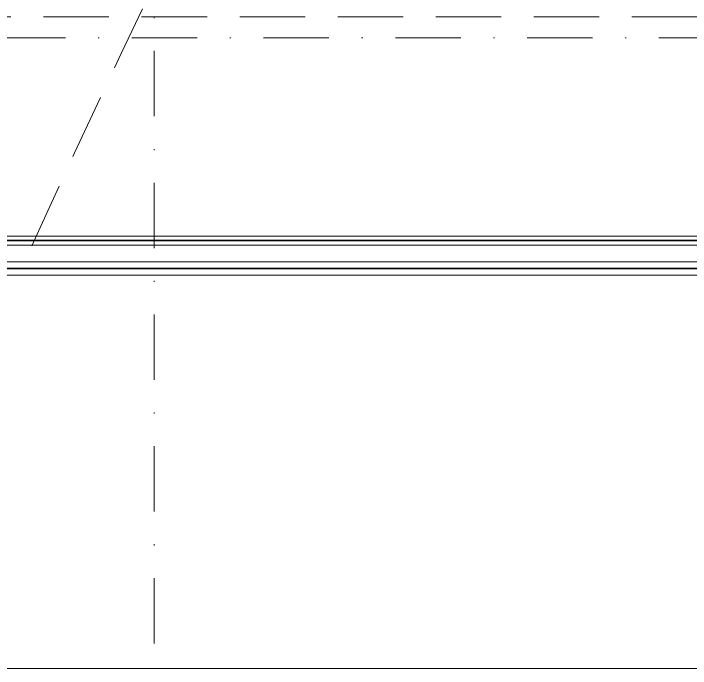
# Model space of a CAD drawing. Extents: x -1299 to 23780, y -3010 to 8106.
# Drawn here: x 9663.8 to 9728.5, y 284.7 to 347.3 of the extents above; entities that cross this region are included whole.
import ezdxf

# ---------------------------------------------------------------- set-up
doc = ezdxf.new("R2010")
doc.units = 0
doc.header["$LTSCALE"] = 25
doc.header["$MEASUREMENT"] = 0
for name, pattern in [('DASHDOT2', [0.5, 0.25, -0.125, 0, -0.125]), ('DOT2', [0.125, 0, -0.125]), ('HIDDEN', [0.375, 0.25, -0.125])]:
    doc.linetypes.add(name, pattern=pattern)
for name, color, linetype, lineweight in [('06D', 9, 'Continuous', 9), ('10', 9, 'Continuous', 9), ('15', 9, 'Continuous', 9), ('20', 9, 'DOT2', 9), ('21', 9, 'Continuous', 9), ('24', 9, 'DASHDOT2', 9)]:
    doc.layers.add(name, color=color, linetype=linetype, lineweight=lineweight)

# ---------------------------------------------------------------- blocks, each defined once
blk = doc.blocks.new('*U470')
at = {"layer": '15'}
for p, q in [((-1.469, -18.947), (-170.634, -18.947)), ((-1.469, -19.347), (-170.634, -19.347)), ((-1.469, -19.423), (-170.634, -19.423)), ((-1.469, -19.823), (-170.634, -19.823)), ((-1.469, -21.423), (-170.634, -21.423)), ((-1.469, -22.023), (-170.634, -22.023)), ((-1.469, -22.099), (-170.634, -22.099)), ((-1.469, -22.699), (-170.634, -22.699))]:
    blk.add_line(p, q, dxfattribs=at)

msp = doc.modelspace()

# ---------------------------------------------------------------- linework, layer by layer
at = {"layer": '06D'}
msp.add_lwpolyline([(7067.2, 861.676), (7067.2, 284.7), (9765.58, 284.7)], dxfattribs=at)
at = {"layer": '20', "linetype": 'HIDDEN', "lineweight": 0}
msp.add_lwpolyline([(9469.784, 347), (9776.059, 347)], dxfattribs=at)
msp.add_arc((10707.5, -149.027), 1144.786, 90, 155.569081, dxfattribs=at)
at = {"layer": '21', "linetype": 'DASHDOT2'}
msp.add_lwpolyline([(9677.235, 287.098), (9677.235, 2538.752)], dxfattribs=at)
at = {"layer": '24'}
msp.add_lwpolyline([(6827.5, 345), (11027.5, 345)], dxfattribs=at)

# ---------------------------------------------------------------- block references
at = {"layer": '10'}
msp.add_blockref('*U470', (9734.167, 345), dxfattribs=at)

doc.saveas('drawing.dxf')
